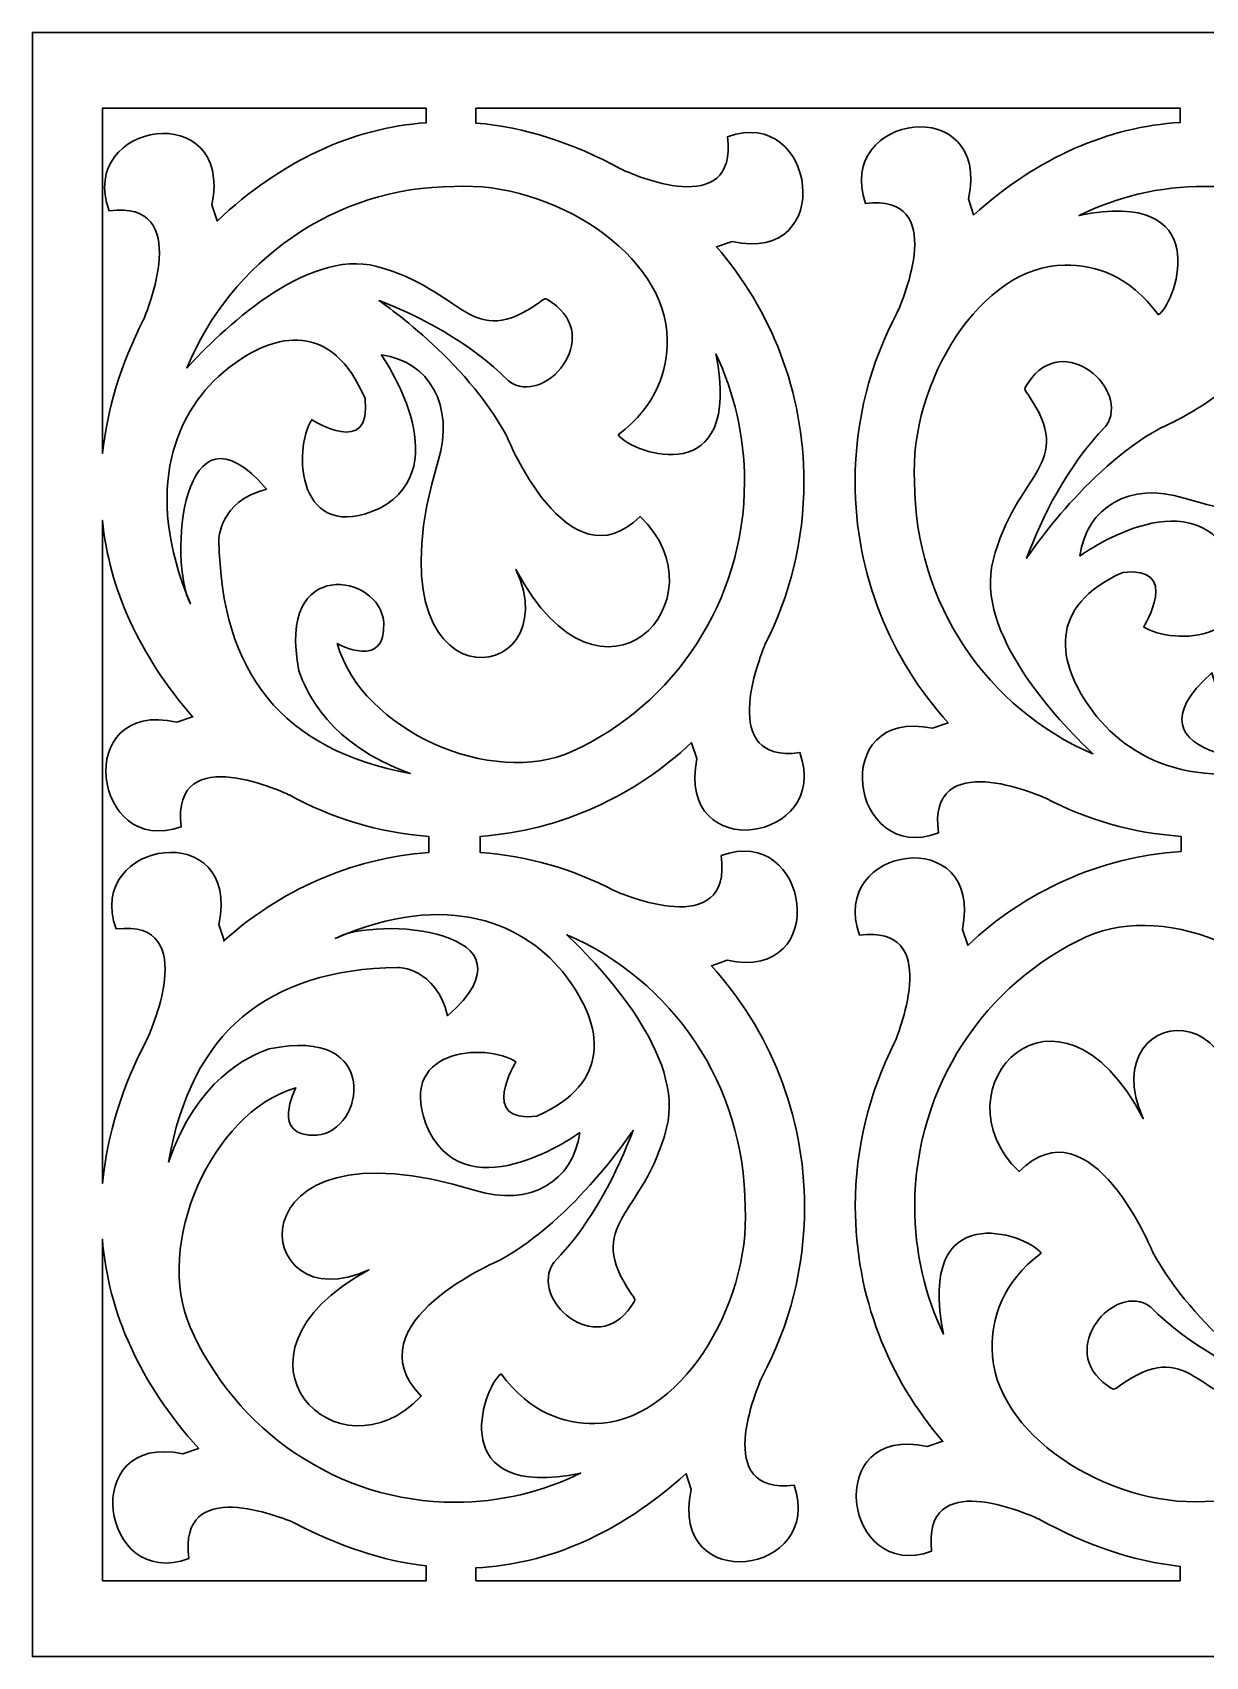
# Model space of a CAD drawing. Header units: centimetres. Extents: x -27 to -15.8, y -9 to -2.4.
# Drawn here: x -27 to -22.27, y -9 to -2.45 of the extents above; entities that cross this region are included whole.
import ezdxf

# ---------------------------------------------------------------- set-up
doc = ezdxf.new("R2010")
doc.units = ezdxf.units.CM
doc.header["$MEASUREMENT"] = 0
doc.layers.add('layer 1', color=7, linetype='Continuous')

msp = doc.modelspace()

# ---------------------------------------------------------------- linework, layer by layer
at = {"layer": 'layer 1', "color": 250, "lineweight": 30}
for points, knots in [([(-15.8358, -2.44896), (-15.8358, -2.44896), (-15.8358, -9.00022), (-15.8358, -9.00022), (-15.8358, -9.00022), (-15.8358, -9.00022), (-26.99914, -9.00022), (-26.99914, -9.00022), (-26.99914, -9.00022), (-26.99914, -9.00022), (-26.99914, -2.44896), (-26.99914, -2.44896), (-26.99914, -2.44896), (-26.99914, -2.44896), (-15.8358, -2.44896), (-15.8358, -2.44896)], [0, 0, 0, 0, 0.2, 0.2, 0.2, 0.2, 0.4, 0.4, 0.4, 0.4, 0.6, 0.6, 0.6, 0.6, 1, 1, 1, 1]), ([(-25.41088, -2.75457), (-25.41088, -2.75457), (-26.71734, -2.75457), (-26.71734, -2.75457), (-26.71734, -2.75457), (-26.71734, -2.75457), (-26.71734, -4.14727), (-26.71734, -4.14727), (-26.71734, -4.14727), (-26.71734, -4.14727), (-26.71679, -4.14727), (-26.71679, -4.14727), (-26.71679, -4.14727), (-26.69773, -3.96766), (-26.64198, -3.78713), (-26.55208, -3.60889), (-26.55208, -3.60889), (-26.53983, -3.58049), (-26.34746, -3.12196), (-26.69014, -3.16836), (-26.69014, -3.16836), (-26.82191, -2.80645), (-26.18805, -2.7102), (-26.27524, -3.14439), (-26.27524, -3.14439), (-26.27524, -3.14439), (-26.25365, -3.20842), (-26.25365, -3.20842), (-26.25365, -3.20842), (-26.25365, -3.20842), (-26.25434, -3.2096), (-26.25434, -3.2096), (-26.25434, -3.2096), (-25.99427, -2.96411), (-25.7059, -2.8349), (-25.41088, -2.81283), (-25.41088, -2.81283), (-25.41088, -2.81283), (-25.41088, -2.75457), (-25.41088, -2.75457)], [0, 0, 0, 0, 0.0909091, 0.0909091, 0.0909091, 0.0909091, 0.1818182, 0.1818182, 0.1818182, 0.1818182, 0.2727273, 0.2727273, 0.2727273, 0.2727273, 0.3636364, 0.3636364, 0.3636364, 0.3636364, 0.4545455, 0.4545455, 0.4545455, 0.4545455, 0.5454545, 0.5454545, 0.5454545, 0.5454545, 0.6363636, 0.6363636, 0.6363636, 0.6363636, 0.7272727, 0.7272727, 0.7272727, 0.7272727, 0.8181818, 0.8181818, 0.8181818, 0.8181818, 1, 1, 1, 1]), ([(-25.21041, -8.69461), (-25.21041, -8.69461), (-22.36935, -8.69461), (-22.36935, -8.69461), (-22.36935, -8.69461), (-22.36935, -8.69461), (-22.36935, -8.63655), (-22.36935, -8.63655), (-22.36935, -8.63655), (-22.55875, -8.61599), (-22.74996, -8.55095), (-22.94082, -8.44539), (-22.94082, -8.44539), (-22.98851, -8.42323), (-23.41234, -8.23537), (-23.37237, -8.57561), (-23.37237, -8.57561), (-23.72969, -8.70492), (-23.81582, -8.05859), (-23.39037, -8.15309), (-23.39037, -8.15309), (-23.39037, -8.15309), (-23.32724, -8.13196), (-23.32724, -8.13196), (-23.32724, -8.13196), (-23.32724, -8.13196), (-23.3267, -8.13228), (-23.3267, -8.13228), (-23.3267, -8.13228), (-23.54648, -7.87913), (-23.68024, -7.54693), (-23.68024, -7.18388), (-23.68024, -7.18388), (-23.6802, -6.94723), (-23.6234, -6.72374), (-23.52297, -6.52663), (-23.52297, -6.52663), (-23.49937, -6.46999), (-23.33302, -6.04631), (-23.66309, -6.09098), (-23.66309, -6.09098), (-23.79484, -5.72906), (-23.16099, -5.63282), (-23.2482, -6.06704), (-23.2482, -6.06704), (-23.2482, -6.06704), (-23.22659, -6.13101), (-23.22659, -6.13101), (-23.22659, -6.13101), (-23.22659, -6.13101), (-23.22684, -6.13146), (-23.22684, -6.13146), (-23.22684, -6.13146), (-22.99726, -5.91514), (-22.6972, -5.77531), (-22.36645, -5.75247), (-22.36645, -5.75247), (-22.36645, -5.75247), (-22.36645, -5.69183), (-22.36645, -5.69183), (-22.36645, -5.69183), (-22.56183, -5.67846), (-22.74646, -5.62423), (-22.91226, -5.5376), (-22.91226, -5.5376), (-22.94017, -5.52513), (-23.39072, -5.32933), (-23.34512, -5.67811), (-23.34512, -5.67811), (-23.70071, -5.81221), (-23.79529, -5.16711), (-23.36868, -5.25586), (-23.36868, -5.25586), (-23.36868, -5.25586), (-23.30576, -5.23388), (-23.30576, -5.23388), (-23.30576, -5.23388), (-23.30576, -5.23388), (-23.3046, -5.23456), (-23.3046, -5.23456), (-23.3046, -5.23456), (-23.53805, -4.97839), (-23.68118, -4.63583), (-23.68118, -4.26033), (-23.68118, -4.26033), (-23.68118, -4.0137), (-23.61942, -3.78119), (-23.51096, -3.5781), (-23.51096, -3.5781), (-23.48918, -3.52954), (-23.3046, -3.09821), (-23.63892, -3.1389), (-23.63892, -3.1389), (-23.76597, -2.77523), (-23.13092, -2.68757), (-23.22376, -3.12057), (-23.22376, -3.12057), (-23.22376, -3.12057), (-23.20299, -3.18482), (-23.20299, -3.18482), (-23.20299, -3.18482), (-23.20299, -3.18482), (-23.20332, -3.18536), (-23.20332, -3.18536), (-23.20332, -3.18536), (-22.94286, -2.95112), (-22.65905, -2.82982), (-22.36935, -2.81184), (-22.36935, -2.81184), (-22.36935, -2.81184), (-22.36935, -2.75457), (-22.36935, -2.75457), (-22.36935, -2.75457), (-22.36935, -2.75457), (-25.21041, -2.75457), (-25.21041, -2.75457), (-25.21041, -2.75457), (-25.21041, -2.75457), (-25.21041, -2.81418), (-25.21041, -2.81418), (-25.21041, -2.81418), (-25.01458, -2.83117), (-24.81795, -2.89381), (-24.62673, -2.99958), (-24.62673, -2.99958), (-24.57904, -3.02175), (-24.15521, -3.2096), (-24.19521, -2.86935), (-24.19521, -2.86935), (-23.83787, -2.74006), (-23.75175, -3.38638), (-24.17718, -3.29188), (-24.17718, -3.29188), (-24.17718, -3.29188), (-24.24032, -3.31302), (-24.24032, -3.31302), (-24.24032, -3.31302), (-24.24032, -3.31302), (-24.24085, -3.31269), (-24.24085, -3.31269), (-24.24085, -3.31269), (-24.02107, -3.56584), (-23.88735, -3.89804), (-23.88735, -4.26109), (-23.88735, -4.26109), (-23.88735, -4.49775), (-23.94415, -4.72123), (-24.04459, -4.91834), (-24.04459, -4.91834), (-24.0682, -4.97499), (-24.23455, -5.39866), (-23.90448, -5.35399), (-23.90448, -5.35399), (-23.77271, -5.71592), (-24.40657, -5.81213), (-24.31936, -5.37793), (-24.31936, -5.37793), (-24.31936, -5.37793), (-24.34097, -5.31396), (-24.34097, -5.31396), (-24.34097, -5.31396), (-24.34097, -5.31396), (-24.34072, -5.31351), (-24.34072, -5.31351), (-24.34072, -5.31351), (-24.56862, -5.52825), (-24.866, -5.66765), (-25.19386, -5.692), (-25.19386, -5.692), (-25.19386, -5.692), (-25.19386, -5.75627), (-25.19386, -5.75627), (-25.19386, -5.75627), (-25.00065, -5.7703), (-24.81802, -5.8243), (-24.65386, -5.91009), (-24.65386, -5.91009), (-24.62596, -5.92255), (-24.17541, -6.11833), (-24.22101, -5.76955), (-24.22101, -5.76955), (-23.8654, -5.63547), (-23.77084, -6.28055), (-24.19745, -6.19184), (-24.19745, -6.19184), (-24.19745, -6.19184), (-24.26037, -6.21379), (-24.26037, -6.21379), (-24.26037, -6.21379), (-24.26037, -6.21379), (-24.26152, -6.21311), (-24.26152, -6.21311), (-24.26152, -6.21311), (-24.02808, -6.46927), (-23.88496, -6.81184), (-23.88496, -7.18734), (-23.88496, -7.18734), (-23.88496, -7.43398), (-23.9467, -7.66649), (-24.05518, -7.86957), (-24.05518, -7.86957), (-24.07697, -7.91813), (-24.26152, -8.34946), (-23.9272, -8.30877), (-23.9272, -8.30877), (-23.80017, -8.67245), (-24.43521, -8.76009), (-24.34238, -8.32711), (-24.34238, -8.32711), (-24.34238, -8.32711), (-24.36314, -8.26286), (-24.36314, -8.26286), (-24.36314, -8.26286), (-24.36314, -8.26286), (-24.36281, -8.26231), (-24.36281, -8.26231), (-24.36281, -8.26231), (-24.63415, -8.50632), (-24.91934, -8.6284), (-25.21041, -8.64223), (-25.21041, -8.64223), (-25.21041, -8.64223), (-25.21041, -8.69461), (-25.21041, -8.69461)], [0, 0, 0, 0, 0.0175439, 0.0175439, 0.0175439, 0.0175439, 0.0350877, 0.0350877, 0.0350877, 0.0350877, 0.0526316, 0.0526316, 0.0526316, 0.0526316, 0.0701754, 0.0701754, 0.0701754, 0.0701754, 0.0877193, 0.0877193, 0.0877193, 0.0877193, 0.1052632, 0.1052632, 0.1052632, 0.1052632, 0.122807, 0.122807, 0.122807, 0.122807, 0.1403509, 0.1403509, 0.1403509, 0.1403509, 0.1578947, 0.1578947, 0.1578947, 0.1578947, 0.1754386, 0.1754386, 0.1754386, 0.1754386, 0.1929825, 0.1929825, 0.1929825, 0.1929825, 0.2105263, 0.2105263, 0.2105263, 0.2105263, 0.2280702, 0.2280702, 0.2280702, 0.2280702, 0.245614, 0.245614, 0.245614, 0.245614, 0.2631579, 0.2631579, 0.2631579, 0.2631579, 0.2807018, 0.2807018, 0.2807018, 0.2807018, 0.2982456, 0.2982456, 0.2982456, 0.2982456, 0.3157895, 0.3157895, 0.3157895, 0.3157895, 0.3333333, 0.3333333, 0.3333333, 0.3333333, 0.3508772, 0.3508772, 0.3508772, 0.3508772, 0.3684211, 0.3684211, 0.3684211, 0.3684211, 0.3859649, 0.3859649, 0.3859649, 0.3859649, 0.4035088, 0.4035088, 0.4035088, 0.4035088, 0.4210526, 0.4210526, 0.4210526, 0.4210526, 0.4385965, 0.4385965, 0.4385965, 0.4385965, 0.4561404, 0.4561404, 0.4561404, 0.4561404, 0.4736842, 0.4736842, 0.4736842, 0.4736842, 0.4912281, 0.4912281, 0.4912281, 0.4912281, 0.5087719, 0.5087719, 0.5087719, 0.5087719, 0.5263158, 0.5263158, 0.5263158, 0.5263158, 0.5438596, 0.5438596, 0.5438596, 0.5438596, 0.5614035, 0.5614035, 0.5614035, 0.5614035, 0.5789474, 0.5789474, 0.5789474, 0.5789474, 0.5964912, 0.5964912, 0.5964912, 0.5964912, 0.6140351, 0.6140351, 0.6140351, 0.6140351, 0.6315789, 0.6315789, 0.6315789, 0.6315789, 0.6491228, 0.6491228, 0.6491228, 0.6491228, 0.6666667, 0.6666667, 0.6666667, 0.6666667, 0.6842105, 0.6842105, 0.6842105, 0.6842105, 0.7017544, 0.7017544, 0.7017544, 0.7017544, 0.7192982, 0.7192982, 0.7192982, 0.7192982, 0.7368421, 0.7368421, 0.7368421, 0.7368421, 0.754386, 0.754386, 0.754386, 0.754386, 0.7719298, 0.7719298, 0.7719298, 0.7719298, 0.7894737, 0.7894737, 0.7894737, 0.7894737, 0.8070175, 0.8070175, 0.8070175, 0.8070175, 0.8245614, 0.8245614, 0.8245614, 0.8245614, 0.8421053, 0.8421053, 0.8421053, 0.8421053, 0.8596491, 0.8596491, 0.8596491, 0.8596491, 0.877193, 0.877193, 0.877193, 0.877193, 0.8947368, 0.8947368, 0.8947368, 0.8947368, 0.9122807, 0.9122807, 0.9122807, 0.9122807, 0.9298246, 0.9298246, 0.9298246, 0.9298246, 0.9473684, 0.9473684, 0.9473684, 0.9473684, 0.9649123, 0.9649123, 0.9649123, 0.9649123, 1, 1, 1, 1]), ([(-24.63668, -4.07245), (-24.57458, -4.15248), (-24.13189, -4.30013), (-24.24276, -3.74569), (-24.24276, -3.74569), (-24.16867, -3.90179), (-24.12714, -4.07663), (-24.12714, -4.26109), (-24.12714, -4.26109), (-24.12714, -4.74476), (-24.41305, -5.16263), (-24.82161, -5.34868), (-24.82161, -5.34868), (-25.14508, -5.49584), (-25.67017, -5.26551), (-25.76979, -4.91443), (-25.76979, -4.91443), (-25.76979, -4.91443), (-25.57082, -5.02379), (-25.58255, -4.82882), (-25.58255, -4.82882), (-25.59428, -4.63385), (-26.01866, -4.55621), (-25.92427, -5.02382), (-25.92427, -5.02382), (-25.8935, -5.11309), (-25.80264, -5.32063), (-25.47561, -5.43777), (-25.47561, -5.43777), (-25.99076, -5.34316), (-26.23827, -5.03456), (-26.24726, -4.49596), (-26.24726, -4.49596), (-26.24726, -4.49596), (-26.24725, -4.33903), (-26.05535, -4.29146), (-26.05535, -4.29146), (-26.39769, -3.88795), (-26.4528, -4.58562), (-26.36205, -4.7531), (-26.36205, -4.7531), (-26.55729, -4.29165), (-26.4216, -3.96815), (-26.20966, -3.80341), (-26.20966, -3.80341), (-26.01472, -3.65188), (-25.79093, -3.61439), (-25.65746, -3.92532), (-25.65746, -3.92532), (-25.62938, -4.16787), (-25.87279, -4.01091), (-25.87279, -4.01091), (-25.87279, -4.01091), (-25.95008, -4.12973), (-25.93135, -4.52284), (-25.5966, -4.36757), (-25.5966, -4.36757), (-25.27828, -4.19636), (-25.5919, -3.74939), (-25.5919, -3.74939), (-25.5919, -3.74939), (-25.39954, -3.77557), (-25.2959, -3.95362), (-25.36257, -4.17735), (-25.36257, -4.17735), (-25.67387, -5.20519), (-24.82495, -5.10073), (-25.04892, -4.61485), (-25.04892, -4.61485), (-24.70185, -5.27537), (-24.19925, -4.73365), (-24.54807, -4.40085), (-24.54807, -4.40085), (-24.83829, -4.69091), (-25.08639, -4.07748), (-25.08639, -4.07748), (-25.08639, -4.07748), (-25.25022, -3.76839), (-25.60128, -3.53059), (-25.60128, -3.53059), (-25.60128, -3.53059), (-25.44174, -3.59221), (-25.23877, -3.69354), (-25.07731, -3.856), (-25.07731, -3.856), (-24.93334, -3.96026), (-24.695, -3.68123), (-24.90445, -3.53786), (-24.90445, -3.53786), (-24.93159, -3.51924), (-24.92701, -3.51816), (-24.95254, -3.53638), (-24.95254, -3.53638), (-25.23256, -3.73719), (-25.25866, -3.48558), (-25.61065, -3.39272), (-25.61065, -3.39272), (-25.89698, -3.31716), (-26.24524, -3.65877), (-26.37641, -3.80243), (-26.37641, -3.80243), (-26.19931, -3.37318), (-25.78186, -3.07039), (-25.29708, -3.07039), (-25.29708, -3.07039), (-24.90524, -3.04715), (-24.43985, -3.34481), (-24.43919, -3.6872), (-24.43919, -3.6872), (-24.43895, -3.811), (-24.47703, -3.94998), (-24.63668, -4.07245)], [0, 0, 0, 0, 0.0344828, 0.0344828, 0.0344828, 0.0344828, 0.0689655, 0.0689655, 0.0689655, 0.0689655, 0.1034483, 0.1034483, 0.1034483, 0.1034483, 0.137931, 0.137931, 0.137931, 0.137931, 0.1724138, 0.1724138, 0.1724138, 0.1724138, 0.2068966, 0.2068966, 0.2068966, 0.2068966, 0.2413793, 0.2413793, 0.2413793, 0.2413793, 0.2758621, 0.2758621, 0.2758621, 0.2758621, 0.3103448, 0.3103448, 0.3103448, 0.3103448, 0.3448276, 0.3448276, 0.3448276, 0.3448276, 0.3793103, 0.3793103, 0.3793103, 0.3793103, 0.4137931, 0.4137931, 0.4137931, 0.4137931, 0.4482759, 0.4482759, 0.4482759, 0.4482759, 0.4827586, 0.4827586, 0.4827586, 0.4827586, 0.5172414, 0.5172414, 0.5172414, 0.5172414, 0.5517241, 0.5517241, 0.5517241, 0.5517241, 0.5862069, 0.5862069, 0.5862069, 0.5862069, 0.6206897, 0.6206897, 0.6206897, 0.6206897, 0.6551724, 0.6551724, 0.6551724, 0.6551724, 0.6896552, 0.6896552, 0.6896552, 0.6896552, 0.7241379, 0.7241379, 0.7241379, 0.7241379, 0.7586207, 0.7586207, 0.7586207, 0.7586207, 0.7931034, 0.7931034, 0.7931034, 0.7931034, 0.8275862, 0.8275862, 0.8275862, 0.8275862, 0.862069, 0.862069, 0.862069, 0.862069, 0.8965517, 0.8965517, 0.8965517, 0.8965517, 0.9310345, 0.9310345, 0.9310345, 0.9310345, 1, 1, 1, 1]), ([(-22.45679, -3.58821), (-22.37815, -3.52502), (-22.23309, -3.07447), (-22.77785, -3.18731), (-22.77785, -3.18731), (-22.62449, -3.11189), (-22.45269, -3.06963), (-22.27145, -3.06963), (-22.27145, -3.06963), (-21.79619, -3.06963), (-21.38563, -3.36062), (-21.20282, -3.77643), (-21.20282, -3.77643), (-21.05822, -4.10564), (-21.28453, -4.64004), (-21.62949, -4.74143), (-21.62949, -4.74143), (-21.62949, -4.74143), (-21.52204, -4.53892), (-21.71362, -4.55086), (-21.71362, -4.55086), (-21.90517, -4.56279), (-21.98147, -4.99471), (-21.52202, -4.89866), (-21.52202, -4.89866), (-21.4343, -4.86731), (-21.23038, -4.77487), (-21.11527, -4.44201), (-21.11527, -4.44201), (-21.20823, -4.96632), (-21.51147, -5.21821), (-22.04067, -5.22739), (-22.04067, -5.22739), (-22.04067, -5.22739), (-22.19487, -5.22737), (-22.24159, -5.03205), (-22.24159, -5.03205), (-22.63809, -5.38046), (-21.95258, -5.43655), (-21.78801, -5.34416), (-21.78801, -5.34416), (-22.24142, -5.54291), (-22.55927, -5.40481), (-22.72114, -5.18912), (-22.72114, -5.18912), (-22.87004, -4.99069), (-22.90687, -4.76293), (-22.60135, -4.62711), (-22.60135, -4.62711), (-22.36304, -4.59853), (-22.51727, -4.84625), (-22.51727, -4.84625), (-22.51727, -4.84625), (-22.40051, -4.92491), (-22.01425, -4.90585), (-22.16682, -4.56517), (-22.16682, -4.56517), (-22.33505, -4.24121), (-22.77422, -4.56039), (-22.77422, -4.56039), (-22.77422, -4.56039), (-22.7485, -4.3646), (-22.57354, -4.25912), (-22.35373, -4.32697), (-22.35373, -4.32697), (-21.3438, -4.64381), (-21.44645, -3.77982), (-21.92385, -4.00777), (-21.92385, -4.00777), (-21.27484, -3.65453), (-21.80714, -3.14304), (-22.13411, -3.49803), (-22.13411, -3.49803), (-21.84911, -3.79341), (-22.45185, -4.04589), (-22.45185, -4.04589), (-22.45185, -4.04589), (-22.75556, -4.21263), (-22.9892, -4.56993), (-22.9892, -4.56993), (-22.9892, -4.56993), (-22.92867, -4.40755), (-22.82909, -4.201), (-22.66948, -4.03666), (-22.66948, -4.03666), (-22.56702, -3.89014), (-22.8412, -3.64756), (-22.98207, -3.86072), (-22.98207, -3.86072), (-23.00035, -3.88837), (-23.00143, -3.8837), (-22.98353, -3.90967), (-22.98353, -3.90967), (-22.78621, -4.19465), (-23.03344, -4.22124), (-23.12467, -4.57947), (-23.12467, -4.57947), (-23.19891, -4.87087), (-22.86326, -5.22533), (-22.72211, -5.3588), (-22.72211, -5.3588), (-23.14387, -5.17857), (-23.44139, -4.7537), (-23.44139, -4.26033), (-23.44139, -4.26033), (-23.46421, -3.86154), (-23.17176, -3.3879), (-22.83533, -3.38721), (-22.83533, -3.38721), (-22.71369, -3.38697), (-22.57714, -3.42573), (-22.45679, -3.58821)], [0, 0, 0, 0, 0.0344828, 0.0344828, 0.0344828, 0.0344828, 0.0689655, 0.0689655, 0.0689655, 0.0689655, 0.1034483, 0.1034483, 0.1034483, 0.1034483, 0.137931, 0.137931, 0.137931, 0.137931, 0.1724138, 0.1724138, 0.1724138, 0.1724138, 0.2068966, 0.2068966, 0.2068966, 0.2068966, 0.2413793, 0.2413793, 0.2413793, 0.2413793, 0.2758621, 0.2758621, 0.2758621, 0.2758621, 0.3103448, 0.3103448, 0.3103448, 0.3103448, 0.3448276, 0.3448276, 0.3448276, 0.3448276, 0.3793103, 0.3793103, 0.3793103, 0.3793103, 0.4137931, 0.4137931, 0.4137931, 0.4137931, 0.4482759, 0.4482759, 0.4482759, 0.4482759, 0.4827586, 0.4827586, 0.4827586, 0.4827586, 0.5172414, 0.5172414, 0.5172414, 0.5172414, 0.5517241, 0.5517241, 0.5517241, 0.5517241, 0.5862069, 0.5862069, 0.5862069, 0.5862069, 0.6206897, 0.6206897, 0.6206897, 0.6206897, 0.6551724, 0.6551724, 0.6551724, 0.6551724, 0.6896552, 0.6896552, 0.6896552, 0.6896552, 0.7241379, 0.7241379, 0.7241379, 0.7241379, 0.7586207, 0.7586207, 0.7586207, 0.7586207, 0.7931034, 0.7931034, 0.7931034, 0.7931034, 0.8275862, 0.8275862, 0.8275862, 0.8275862, 0.862069, 0.862069, 0.862069, 0.862069, 0.8965517, 0.8965517, 0.8965517, 0.8965517, 0.9310345, 0.9310345, 0.9310345, 0.9310345, 1, 1, 1, 1]), ([(-25.40111, -5.7567), (-25.40111, -5.7567), (-25.40111, -5.69195), (-25.40111, -5.69195), (-25.40111, -5.69195), (-25.60329, -5.67679), (-25.79384, -5.6179), (-25.96365, -5.52453), (-25.96365, -5.52453), (-25.96365, -5.52453), (-25.96343, -5.5249), (-25.96343, -5.5249), (-25.96343, -5.5249), (-25.96343, -5.5249), (-26.44177, -5.29251), (-26.39942, -5.65295), (-26.39942, -5.65295), (-26.75673, -5.78229), (-26.84289, -5.13597), (-26.41744, -5.23045), (-26.41744, -5.23045), (-26.41744, -5.23045), (-26.35428, -5.20932), (-26.35428, -5.20932), (-26.35428, -5.20932), (-26.35428, -5.20932), (-26.35226, -5.21057), (-26.35226, -5.21057), (-26.35226, -5.21057), (-26.57023, -4.96002), (-26.68883, -4.69175), (-26.71734, -4.41748), (-26.71734, -4.41748), (-26.71734, -4.41748), (-26.71734, -7.0919), (-26.71734, -7.0919), (-26.71734, -7.0919), (-26.71734, -7.0919), (-26.7163, -7.0919), (-26.7163, -7.0919), (-26.7163, -7.0919), (-26.69862, -6.8965), (-26.63768, -6.70032), (-26.53611, -6.50897), (-26.53611, -6.50897), (-26.53611, -6.50897), (-26.53646, -6.50917), (-26.53646, -6.50917), (-26.53646, -6.50917), (-26.53646, -6.50917), (-26.30813, -6.02234), (-26.66227, -6.06545), (-26.66227, -6.06545), (-26.78937, -5.70179), (-26.15432, -5.61412), (-26.24715, -6.04713), (-26.24715, -6.04713), (-26.24715, -6.04713), (-26.22639, -6.1114), (-26.22639, -6.1114), (-26.22639, -6.1114), (-26.22639, -6.1114), (-26.22762, -6.11343), (-26.22762, -6.11343), (-26.22762, -6.11343), (-26.00366, -5.91164), (-25.71662, -5.78088), (-25.40111, -5.7567)], [0, 0, 0, 0, 0.0555556, 0.0555556, 0.0555556, 0.0555556, 0.1111111, 0.1111111, 0.1111111, 0.1111111, 0.1666667, 0.1666667, 0.1666667, 0.1666667, 0.2222222, 0.2222222, 0.2222222, 0.2222222, 0.2777778, 0.2777778, 0.2777778, 0.2777778, 0.3333333, 0.3333333, 0.3333333, 0.3333333, 0.3888889, 0.3888889, 0.3888889, 0.3888889, 0.4444444, 0.4444444, 0.4444444, 0.4444444, 0.5, 0.5, 0.5, 0.5, 0.5555556, 0.5555556, 0.5555556, 0.5555556, 0.6111111, 0.6111111, 0.6111111, 0.6111111, 0.6666667, 0.6666667, 0.6666667, 0.6666667, 0.7222222, 0.7222222, 0.7222222, 0.7222222, 0.7777778, 0.7777778, 0.7777778, 0.7777778, 0.8333333, 0.8333333, 0.8333333, 0.8333333, 0.8888889, 0.8888889, 0.8888889, 0.8888889, 1, 1, 1, 1]), ([(-25.10934, -7.85945), (-25.18797, -7.92267), (-25.33304, -8.3732), (-24.7883, -8.26039), (-24.7883, -8.26039), (-24.94164, -8.33579), (-25.11343, -8.37806), (-25.29469, -8.37806), (-25.29469, -8.37806), (-25.76993, -8.37806), (-26.1805, -8.08706), (-26.36331, -7.67124), (-26.36331, -7.67124), (-26.50791, -7.34203), (-26.28159, -6.80763), (-25.93664, -6.70624), (-25.93664, -6.70624), (-25.93664, -6.70624), (-26.04409, -6.90876), (-25.85251, -6.89682), (-25.85251, -6.89682), (-25.66096, -6.88488), (-25.58466, -6.45297), (-26.0441, -6.54903), (-26.0441, -6.54903), (-26.13183, -6.58035), (-26.33575, -6.67281), (-26.45087, -7.00566), (-26.45087, -7.00566), (-26.35789, -6.48135), (-26.05466, -6.22946), (-25.52546, -6.22029), (-25.52546, -6.22029), (-25.52546, -6.22029), (-25.37126, -6.22032), (-25.32452, -6.41561), (-25.32452, -6.41561), (-24.92804, -6.0672), (-25.61355, -6.01112), (-25.77811, -6.10351), (-25.77811, -6.10351), (-25.32471, -5.90476), (-25.00685, -6.04289), (-24.84499, -6.25858), (-24.84499, -6.25858), (-24.6961, -6.45698), (-24.65926, -6.68475), (-24.9648, -6.82058), (-24.9648, -6.82058), (-25.20309, -6.84917), (-25.04887, -6.60141), (-25.04887, -6.60141), (-25.04887, -6.60141), (-25.16561, -6.52277), (-25.55187, -6.54181), (-25.39931, -6.88252), (-25.39931, -6.88252), (-25.23107, -7.20648), (-24.79191, -6.88728), (-24.79191, -6.88728), (-24.79191, -6.88728), (-24.81762, -7.08306), (-24.99259, -7.18855), (-25.21239, -7.12071), (-25.21239, -7.12071), (-26.22233, -6.80387), (-26.11969, -7.66786), (-25.64228, -7.4399), (-25.64228, -7.4399), (-26.29129, -7.79314), (-25.75899, -8.30464), (-25.432, -7.94964), (-25.432, -7.94964), (-25.71702, -7.65426), (-25.11429, -7.40177), (-25.11429, -7.40177), (-25.11429, -7.40177), (-24.81057, -7.23503), (-24.57692, -6.87774), (-24.57692, -6.87774), (-24.57692, -6.87774), (-24.63746, -7.04011), (-24.73704, -7.24669), (-24.89664, -7.41102), (-24.89664, -7.41102), (-24.9991, -7.55753), (-24.72493, -7.80012), (-24.58406, -7.58696), (-24.58406, -7.58696), (-24.56578, -7.55931), (-24.5647, -7.56399), (-24.5826, -7.538), (-24.5826, -7.538), (-24.77991, -7.25302), (-24.5327, -7.22643), (-24.44145, -6.8682), (-24.44145, -6.8682), (-24.36722, -6.5768), (-24.70287, -6.22234), (-24.84402, -6.08887), (-24.84402, -6.08887), (-24.42226, -6.26911), (-24.12473, -6.69396), (-24.12473, -7.18734), (-24.12473, -7.18734), (-24.10192, -7.58614), (-24.39437, -8.05977), (-24.7308, -8.06046), (-24.7308, -8.06046), (-24.85243, -8.0607), (-24.98899, -8.02194), (-25.10934, -7.85945)], [0, 0, 0, 0, 0.0344828, 0.0344828, 0.0344828, 0.0344828, 0.0689655, 0.0689655, 0.0689655, 0.0689655, 0.1034483, 0.1034483, 0.1034483, 0.1034483, 0.137931, 0.137931, 0.137931, 0.137931, 0.1724138, 0.1724138, 0.1724138, 0.1724138, 0.2068966, 0.2068966, 0.2068966, 0.2068966, 0.2413793, 0.2413793, 0.2413793, 0.2413793, 0.2758621, 0.2758621, 0.2758621, 0.2758621, 0.3103448, 0.3103448, 0.3103448, 0.3103448, 0.3448276, 0.3448276, 0.3448276, 0.3448276, 0.3793103, 0.3793103, 0.3793103, 0.3793103, 0.4137931, 0.4137931, 0.4137931, 0.4137931, 0.4482759, 0.4482759, 0.4482759, 0.4482759, 0.4827586, 0.4827586, 0.4827586, 0.4827586, 0.5172414, 0.5172414, 0.5172414, 0.5172414, 0.5517241, 0.5517241, 0.5517241, 0.5517241, 0.5862069, 0.5862069, 0.5862069, 0.5862069, 0.6206897, 0.6206897, 0.6206897, 0.6206897, 0.6551724, 0.6551724, 0.6551724, 0.6551724, 0.6896552, 0.6896552, 0.6896552, 0.6896552, 0.7241379, 0.7241379, 0.7241379, 0.7241379, 0.7586207, 0.7586207, 0.7586207, 0.7586207, 0.7931034, 0.7931034, 0.7931034, 0.7931034, 0.8275862, 0.8275862, 0.8275862, 0.8275862, 0.862069, 0.862069, 0.862069, 0.862069, 0.8965517, 0.8965517, 0.8965517, 0.8965517, 0.9310345, 0.9310345, 0.9310345, 0.9310345, 1, 1, 1, 1]), ([(-22.93089, -7.37252), (-22.99298, -7.29247), (-23.43566, -7.14484), (-23.32479, -7.69927), (-23.32479, -7.69927), (-23.39889, -7.54318), (-23.44043, -7.36835), (-23.44043, -7.18388), (-23.44043, -7.18388), (-23.44043, -6.70021), (-23.1545, -6.28236), (-22.74593, -6.0963), (-22.74593, -6.0963), (-22.42246, -5.94913), (-21.89738, -6.17947), (-21.79777, -6.53054), (-21.79777, -6.53054), (-21.79777, -6.53054), (-21.99675, -6.42119), (-21.985, -6.61614), (-21.985, -6.61614), (-21.97329, -6.81112), (-21.5489, -6.88877), (-21.64329, -6.42115), (-21.64329, -6.42115), (-21.67407, -6.33189), (-21.76491, -6.12434), (-22.09196, -6.0072), (-22.09196, -6.0072), (-21.57679, -6.10181), (-21.3293, -6.4104), (-21.32029, -6.94902), (-21.32029, -6.94902), (-21.32029, -6.94902), (-21.32031, -7.10595), (-21.5122, -7.15351), (-21.5122, -7.15351), (-21.16986, -7.55704), (-21.11475, -6.85936), (-21.20553, -6.69187), (-21.20553, -6.69187), (-21.01026, -7.15332), (-21.14596, -7.47682), (-21.35789, -7.64156), (-21.35789, -7.64156), (-21.55284, -7.79309), (-21.77664, -7.83059), (-21.9101, -7.51965), (-21.9101, -7.51965), (-21.93819, -7.2771), (-21.69476, -7.43406), (-21.69476, -7.43406), (-21.69476, -7.43406), (-21.61749, -7.31524), (-21.6362, -6.92213), (-21.97097, -7.07741), (-21.97097, -7.07741), (-22.28927, -7.24862), (-21.97565, -7.69558), (-21.97565, -7.69558), (-21.97565, -7.69558), (-22.16802, -7.6694), (-22.27166, -7.49133), (-22.20501, -7.26762), (-22.20501, -7.26762), (-21.89367, -6.23979), (-22.74261, -6.34424), (-22.51863, -6.83012), (-22.51863, -6.83012), (-22.8657, -6.1696), (-23.3683, -6.71133), (-23.01947, -7.04412), (-23.01947, -7.04412), (-22.72925, -6.75405), (-22.48117, -7.36749), (-22.48117, -7.36749), (-22.48117, -7.36749), (-22.31734, -7.6766), (-21.96627, -7.91438), (-21.96627, -7.91438), (-21.96627, -7.91438), (-22.1258, -7.85276), (-22.32879, -7.75143), (-22.49025, -7.58899), (-22.49025, -7.58899), (-22.63421, -7.4847), (-22.87256, -7.76375), (-22.66311, -7.90712), (-22.66311, -7.90712), (-22.63595, -7.92571), (-22.64054, -7.92681), (-22.61503, -7.90859), (-22.61503, -7.90859), (-22.33501, -7.70777), (-22.30888, -7.95939), (-21.95692, -8.05225), (-21.95692, -8.05225), (-21.67058, -8.12781), (-21.3223, -7.7862), (-21.19114, -7.64254), (-21.19114, -7.64254), (-21.36823, -8.07179), (-21.78571, -8.37458), (-22.27047, -8.37458), (-22.27047, -8.37458), (-22.66231, -8.39783), (-23.1277, -8.10018), (-23.12838, -7.75779), (-23.12838, -7.75779), (-23.12861, -7.63397), (-23.09053, -7.49499), (-22.93089, -7.37252)], [0, 0, 0, 0, 0.0344828, 0.0344828, 0.0344828, 0.0344828, 0.0689655, 0.0689655, 0.0689655, 0.0689655, 0.1034483, 0.1034483, 0.1034483, 0.1034483, 0.137931, 0.137931, 0.137931, 0.137931, 0.1724138, 0.1724138, 0.1724138, 0.1724138, 0.2068966, 0.2068966, 0.2068966, 0.2068966, 0.2413793, 0.2413793, 0.2413793, 0.2413793, 0.2758621, 0.2758621, 0.2758621, 0.2758621, 0.3103448, 0.3103448, 0.3103448, 0.3103448, 0.3448276, 0.3448276, 0.3448276, 0.3448276, 0.3793103, 0.3793103, 0.3793103, 0.3793103, 0.4137931, 0.4137931, 0.4137931, 0.4137931, 0.4482759, 0.4482759, 0.4482759, 0.4482759, 0.4827586, 0.4827586, 0.4827586, 0.4827586, 0.5172414, 0.5172414, 0.5172414, 0.5172414, 0.5517241, 0.5517241, 0.5517241, 0.5517241, 0.5862069, 0.5862069, 0.5862069, 0.5862069, 0.6206897, 0.6206897, 0.6206897, 0.6206897, 0.6551724, 0.6551724, 0.6551724, 0.6551724, 0.6896552, 0.6896552, 0.6896552, 0.6896552, 0.7241379, 0.7241379, 0.7241379, 0.7241379, 0.7586207, 0.7586207, 0.7586207, 0.7586207, 0.7931034, 0.7931034, 0.7931034, 0.7931034, 0.8275862, 0.8275862, 0.8275862, 0.8275862, 0.862069, 0.862069, 0.862069, 0.862069, 0.8965517, 0.8965517, 0.8965517, 0.8965517, 0.9310345, 0.9310345, 0.9310345, 0.9310345, 1, 1, 1, 1]), ([(-26.71734, -8.69461), (-26.71734, -8.69461), (-25.41088, -8.69461), (-25.41088, -8.69461), (-25.41088, -8.69461), (-25.41088, -8.69461), (-25.41088, -8.63492), (-25.41088, -8.63492), (-25.41088, -8.63492), (-25.58651, -8.61401), (-25.76361, -8.5554), (-25.94049, -8.46205), (-25.94049, -8.46205), (-25.99614, -8.43804), (-26.41243, -8.26873), (-26.36854, -8.60466), (-26.36854, -8.60466), (-26.72415, -8.73875), (-26.81869, -8.09366), (-26.39206, -8.18241), (-26.39206, -8.18241), (-26.39206, -8.18241), (-26.3292, -8.16043), (-26.3292, -8.16043), (-26.3292, -8.16043), (-26.3292, -8.16043), (-26.32875, -8.16067), (-26.32875, -8.16067), (-26.32875, -8.16067), (-26.56656, -7.89924), (-26.69301, -7.61144), (-26.71734, -7.31684), (-26.71734, -7.31684), (-26.71734, -7.31684), (-26.71734, -8.69461), (-26.71734, -8.69461)], [0, 0, 0, 0, 0.1, 0.1, 0.1, 0.1, 0.2, 0.2, 0.2, 0.2, 0.3, 0.3, 0.3, 0.3, 0.4, 0.4, 0.4, 0.4, 0.5, 0.5, 0.5, 0.5, 0.6, 0.6, 0.6, 0.6, 0.7, 0.7, 0.7, 0.7, 0.8, 0.8, 0.8, 0.8, 1, 1, 1, 1])]:
    msp.add_open_spline(points, degree=3, knots=knots, dxfattribs=at)

doc.saveas('drawing.dxf')
